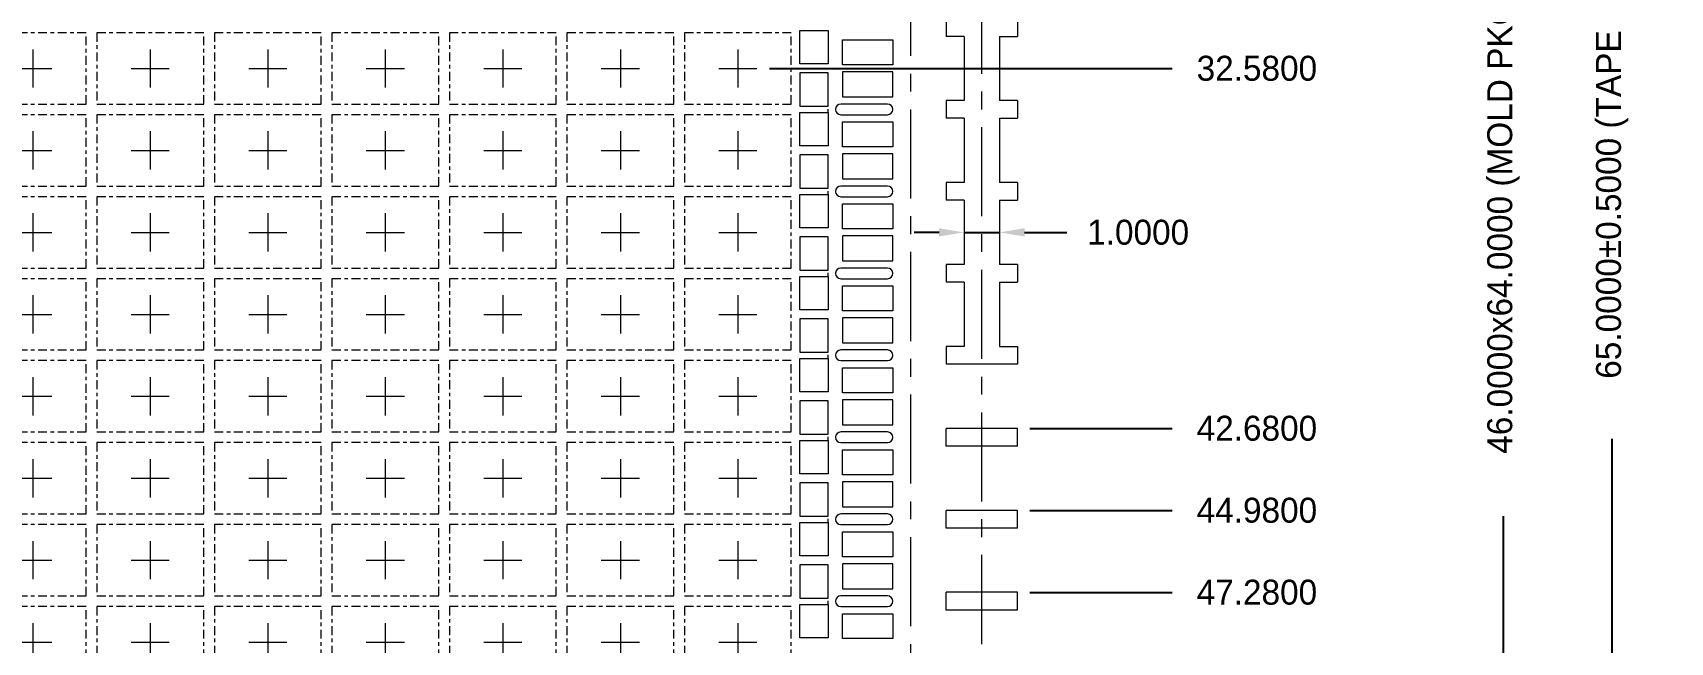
# Model space of a CAD drawing. Header units: inches. Extents: x 121 to 368, y 21 to 202.
# Drawn here: x 163.83 to 209.81, y 53.82 to 70.92 of the extents above; entities that cross this region are included whole.
import ezdxf

# ---------------------------------------------------------------- set-up
doc = ezdxf.new("R2010")
doc.units = ezdxf.units.IN
doc.header["$MEASUREMENT"] = 0
doc.linetypes.add('CENTER', pattern=[2, 1.25, -0.25, 0.25, -0.25])
doc.linetypes.add('HIDDEN', pattern=[0.375, 0.25, -0.125])
for name, color, linetype, lineweight in [('Center', 1, 'Continuous', 5), ('Dim', 7, 'Continuous', 5), ('Half Etch BT', 4, 'Continuous', 5), ('LF', 7, 'Continuous', 13), ('Mold', 5, 'Continuous', 15), ('PKG', 6, 'Continuous', 18)]:
    doc.layers.add(name, color=color, linetype=linetype, lineweight=lineweight)
doc.styles.get("Standard").update_dxf_attribs({"font": 'swromns.ttf'})
doc.dimstyles.get("Standard").update_dxf_attribs({"dimtxt": 0.7, "dimasz": 0.7, "dimexe": 0.35, "dimexo": 0.35, "dimgap": 0.35, "dimtad": 0, "dimdec": 4, "dimzin": 0, "dimdsep": 46, "dimtxsty": 'Standard', "dimcen": 0, "dimadec": 0, "dimazin": 0, "dimtfac": 1, "dimtdec": 4, "dimtmove": 0, "dimatfit": 1, "dimfxl": 0, "dimtolj": 1, "dimtzin": 0, "dimarcsym": 0})

# ---------------------------------------------------------------- blocks, each defined once
blk = doc.blocks.new('*D1')
at = {"layer": 'Defpoints', "color": 0}
for p in [(188.477, 100.765), (188.477, 36.765), (205.126, 36.765)]:
    blk.add_point(p, dxfattribs=at)
at = {"layer": 'Dim', "color": 0, "lineweight": -2}
for p, q in [((188.827, 100.765), (205.476, 100.765)), ((205.126, 100.065), (205.126, 74.175)), ((205.126, 37.465), (205.126, 57.35)), ((188.827, 36.765), (205.476, 36.765))]:
    blk.add_line(p, q, dxfattribs=at)
at = {"layer": 'Dim', "color": 0}
for points in [[(205.009, 100.065), (205.243, 100.065), (205.126, 100.765)], [(205.009, 37.465), (205.243, 37.465), (205.126, 36.765)]]:
    blk.add_solid(points, dxfattribs=at)
at = {"layer": 'Dim', "color": 0, "insert": (205.126, 65.763), "char_height": 0.7, "attachment_point": 5, "rotation": 90}
blk.add_mtext('\\A1;46.0000x64.0000 (MOLD PKG.)', dxfattribs=at)
blk = doc.blocks.new('*D2')
at = {"layer": 'Defpoints', "color": 0}
for p in [(203.713, 101.265), (190.477, 36.265), (208.18, 36.265)]:
    blk.add_point(p, dxfattribs=at)
at = {"layer": 'Dim', "color": 0, "lineweight": -2}
for p, q in [((204.063, 101.265), (208.53, 101.265)), ((208.18, 100.565), (208.18, 76.31)), ((208.18, 36.965), (208.18, 59.52)), ((190.827, 36.265), (208.53, 36.265))]:
    blk.add_line(p, q, dxfattribs=at)
at = {"layer": 'Dim', "color": 0}
for points in [[(208.064, 100.565), (208.297, 100.565), (208.18, 101.265)], [(208.064, 36.965), (208.297, 36.965), (208.18, 36.265)]]:
    blk.add_solid(points, dxfattribs=at)
at = {"layer": 'Dim', "color": 0, "insert": (208.18, 67.915), "char_height": 0.7, "attachment_point": 5, "rotation": 90}
blk.add_mtext('\\A1;65.0000±0.5000 (TAPE WIDTH)', dxfattribs=at)
blk = doc.blocks.new('*D11')
at = {"layer": 'Defpoints', "color": 0}
for p in [(189.977, 65.315), (190.977, 65.315), (190.977, 65.315)]:
    blk.add_point(p, dxfattribs=at)
at = {"layer": 'Dim', "color": 0, "lineweight": -2}
for p, q in [((189.277, 65.315), (188.577, 65.315)), ((189.977, 65.315), (190.977, 65.315)), ((191.677, 65.315), (192.864, 65.315))]:
    blk.add_line(p, q, dxfattribs=at)
at = {"layer": 'Dim', "color": 0}
for points in [[(189.277, 65.432), (189.277, 65.199), (189.977, 65.315)], [(191.677, 65.432), (191.677, 65.199), (190.977, 65.315)]]:
    blk.add_solid(points, dxfattribs=at)
at = {"layer": 'Dim', "color": 0, "insert": (194.868, 65.315), "char_height": 0.7, "attachment_point": 5}
blk.add_mtext('\\A1;1.0000', dxfattribs=at)
blk = doc.blocks.new('*D32')
at = {"layer": 'Defpoints', "color": 0}
for p in [(165.477, 102.495), (136.259, 33.765), (141.077, 33.765)]:
    blk.add_point(p, dxfattribs=at)
at = {"layer": 'Dim', "color": 0, "lineweight": -2}
blk.add_line((140.727, 33.765), (136.259, 33.765), dxfattribs=at)
at = {"layer": 'Dim', "color": 0, "insert": (133.899, 33.765), "char_height": 0.7, "attachment_point": 5}
blk.add_mtext('\\A1;68.7300', dxfattribs=at)
blk = doc.blocks.new('*D33')
at = {"layer": 'Defpoints', "color": 0}
for p in [(165.477, 102.495), (180.477, 34.584), (180.477, 29.694)]:
    blk.add_point(p, dxfattribs=at)
at = {"layer": 'Dim', "color": 0, "lineweight": -2}
blk.add_line((180.477, 34.234), (180.477, 29.694), dxfattribs=at)
at = {"layer": 'Dim', "color": 0, "insert": (180.477, 27.366), "char_height": 0.7, "attachment_point": 5, "rotation": 90}
blk.add_mtext('\\A1;15.0000', dxfattribs=at)
blk = doc.blocks.new('*D34')
at = {"layer": 'Defpoints', "color": 0}
for p in [(165.477, 102.495), (152.277, 34.584), (152.277, 29.694)]:
    blk.add_point(p, dxfattribs=at)
at = {"layer": 'Dim', "color": 0, "lineweight": -2}
blk.add_line((152.277, 34.234), (152.277, 29.694), dxfattribs=at)
at = {"layer": 'Dim', "color": 0, "insert": (152.277, 27.366), "char_height": 0.7, "attachment_point": 5, "rotation": 90}
blk.add_mtext('\\A1;13.2000', dxfattribs=at)
blk = doc.blocks.new('*D35')
at = {"layer": 'Defpoints', "color": 0}
for p in [(165.477, 102.495), (153.277, 34.584), (153.277, 29.694)]:
    blk.add_point(p, dxfattribs=at)
at = {"layer": 'Dim', "color": 0, "lineweight": -2}
blk.add_line((153.277, 34.234), (153.277, 29.694), dxfattribs=at)
at = {"layer": 'Dim', "color": 0, "insert": (153.277, 27.366), "char_height": 0.7, "attachment_point": 5, "rotation": 90}
blk.add_mtext('\\A1;12.2000', dxfattribs=at)
blk = doc.blocks.new('*D37')
at = {"layer": 'Defpoints', "color": 0}
for p in [(165.477, 102.495), (180.928, 35.035), (195.825, 35.035)]:
    blk.add_point(p, dxfattribs=at)
at = {"layer": 'Dim', "color": 0, "lineweight": -2}
blk.add_line((181.278, 35.035), (195.825, 35.035), dxfattribs=at)
at = {"layer": 'Dim', "color": 0, "insert": (198.185, 35.035), "char_height": 0.7, "attachment_point": 5}
blk.add_mtext('\\A1;67.4600', dxfattribs=at)
blk = doc.blocks.new('*D45')
at = {"layer": 'Defpoints', "color": 0}
for p in [(165.477, 102.495), (136.259, 68.765), (142.477, 68.765)]:
    blk.add_point(p, dxfattribs=at)
at = {"layer": 'Dim', "color": 0, "lineweight": -2}
blk.add_line((142.127, 68.765), (136.259, 68.765), dxfattribs=at)
at = {"layer": 'Dim', "color": 0, "insert": (133.883, 68.765), "char_height": 0.7, "attachment_point": 5}
blk.add_mtext('\\A1;33.7300', dxfattribs=at)
blk = doc.blocks.new('*U73')
at = {"layer": 'PKG', "linetype": 'CENTER', "ltscale": 0.2}
blk.add_lwpolyline([(-1.5, -1), (1.5, -1), (1.5, 1), (-1.5, 1)], close=True, dxfattribs=at)
blk = doc.blocks.new('*U74')
at = {"layer": 'PKG', "color": 0, "linetype": 'ByBlock', "lineweight": -2}
for p in [(16.5, 29.9), (19.8, 29.9), (23.1, 29.9), (26.4, 29.9), (29.7, 29.9), (33, 29.9), (36.3, 29.9), (16.5, 27.6), (19.8, 27.6), (23.1, 27.6), (26.4, 27.6), (29.7, 27.6), (33, 27.6), (36.3, 27.6), (16.5, 25.3), (19.8, 25.3), (23.1, 25.3), (26.4, 25.3), (29.7, 25.3), (33, 25.3), (36.3, 25.3), (16.5, 23), (19.8, 23), (23.1, 23), (26.4, 23), (29.7, 23), (33, 23), (36.3, 23), (16.5, 20.7), (19.8, 20.7), (23.1, 20.7), (26.4, 20.7), (29.7, 20.7), (33, 20.7), (36.3, 20.7), (16.5, 18.4), (19.8, 18.4), (23.1, 18.4), (26.4, 18.4), (29.7, 18.4), (33, 18.4), (36.3, 18.4), (16.5, 16.1), (19.8, 16.1), (23.1, 16.1), (26.4, 16.1), (29.7, 16.1), (33, 16.1), (36.3, 16.1), (16.5, 13.8), (19.8, 13.8), (23.1, 13.8), (26.4, 13.8), (29.7, 13.8), (33, 13.8), (36.3, 13.8)]:
    blk.add_blockref('*U73', p, dxfattribs=at)
blk = doc.blocks.new('*U75')
at = {"layer": 'Center'}
for p, q in [((0, 0.535), (0, -0.535)), ((-0.535, 0), (0.535, 0))]:
    blk.add_line(p, q, dxfattribs=at)
blk = doc.blocks.new('*U76')
at = {"layer": 'Center', "color": 0, "linetype": 'ByBlock', "lineweight": -2}
for p in [(16.5, 29.9), (19.8, 29.9), (23.1, 29.9), (26.4, 29.9), (29.7, 29.9), (33, 29.9), (36.3, 29.9), (16.5, 27.6), (19.8, 27.6), (23.1, 27.6), (26.4, 27.6), (29.7, 27.6), (33, 27.6), (36.3, 27.6), (16.5, 25.3), (19.8, 25.3), (23.1, 25.3), (26.4, 25.3), (29.7, 25.3), (33, 25.3), (36.3, 25.3), (16.5, 23), (19.8, 23), (23.1, 23), (26.4, 23), (29.7, 23), (33, 23), (36.3, 23), (16.5, 20.7), (19.8, 20.7), (23.1, 20.7), (26.4, 20.7), (29.7, 20.7), (33, 20.7), (36.3, 20.7), (16.5, 18.4), (19.8, 18.4), (23.1, 18.4), (26.4, 18.4), (29.7, 18.4), (33, 18.4), (36.3, 18.4), (16.5, 16.1), (19.8, 16.1), (23.1, 16.1), (26.4, 16.1), (29.7, 16.1), (33, 16.1), (36.3, 16.1), (16.5, 13.8), (19.8, 13.8), (23.1, 13.8), (26.4, 13.8), (29.7, 13.8), (33, 13.8), (36.3, 13.8)]:
    blk.add_blockref('*U75', p, dxfattribs=at)
blk = doc.blocks.new('*D81')
at = {"layer": 'Defpoints', "color": 0}
for p in [(165.477, 102.495), (136.259, 38.615), (140.077, 38.615)]:
    blk.add_point(p, dxfattribs=at)
at = {"layer": 'Dim', "color": 0, "lineweight": -2}
blk.add_line((139.727, 38.615), (136.259, 38.615), dxfattribs=at)
at = {"layer": 'Dim', "color": 0, "insert": (133.899, 38.615), "char_height": 0.7, "attachment_point": 5}
blk.add_mtext('\\A1;63.8800', dxfattribs=at)
blk = doc.blocks.new('*D82')
at = {"layer": 'Defpoints', "color": 0}
for p in [(165.477, 102.495), (136.259, 52.915), (140.077, 52.915)]:
    blk.add_point(p, dxfattribs=at)
at = {"layer": 'Dim', "color": 0, "lineweight": -2}
blk.add_line((139.727, 52.915), (136.259, 52.915), dxfattribs=at)
at = {"layer": 'Dim', "color": 0, "insert": (133.882, 52.915), "char_height": 0.7, "attachment_point": 5}
blk.add_mtext('\\A1;49.5800', dxfattribs=at)
blk = doc.blocks.new('*D83')
at = {"layer": 'Defpoints', "color": 0}
for p in [(165.477, 102.495), (136.259, 61.615), (140.077, 61.615)]:
    blk.add_point(p, dxfattribs=at)
at = {"layer": 'Dim', "color": 0, "lineweight": -2}
blk.add_line((139.727, 61.615), (136.259, 61.615), dxfattribs=at)
at = {"layer": 'Dim', "color": 0, "insert": (133.882, 61.615), "char_height": 0.7, "attachment_point": 5}
blk.add_mtext('\\A1;40.8800', dxfattribs=at)
blk = doc.blocks.new('*D102')
at = {"layer": 'Defpoints', "color": 0}
for p in [(165.477, 102.495), (184.162, 69.915), (195.825, 69.915)]:
    blk.add_point(p, dxfattribs=at)
at = {"layer": 'Dim', "color": 0, "lineweight": -2}
blk.add_line((184.512, 69.915), (195.825, 69.915), dxfattribs=at)
at = {"layer": 'Dim', "color": 0, "insert": (198.201, 69.915), "char_height": 0.7, "attachment_point": 5}
blk.add_mtext('\\A1;32.5800', dxfattribs=at)
blk = doc.blocks.new('*D106')
at = {"layer": 'Defpoints', "color": 0}
for p in [(165.477, 102.495), (191.477, 59.815), (195.825, 59.815)]:
    blk.add_point(p, dxfattribs=at)
at = {"layer": 'Dim', "color": 0, "lineweight": -2}
blk.add_line((191.827, 59.815), (195.825, 59.815), dxfattribs=at)
at = {"layer": 'Dim', "color": 0, "insert": (198.202, 59.815), "char_height": 0.7, "attachment_point": 5}
blk.add_mtext('\\A1;42.6800', dxfattribs=at)
blk = doc.blocks.new('*D107')
at = {"layer": 'Defpoints', "color": 0}
for p in [(165.477, 102.495), (191.477, 57.515), (195.825, 57.515)]:
    blk.add_point(p, dxfattribs=at)
at = {"layer": 'Dim', "color": 0, "lineweight": -2}
blk.add_line((191.827, 57.515), (195.825, 57.515), dxfattribs=at)
at = {"layer": 'Dim', "color": 0, "insert": (198.202, 57.515), "char_height": 0.7, "attachment_point": 5}
blk.add_mtext('\\A1;44.9800', dxfattribs=at)
blk = doc.blocks.new('*D108')
at = {"layer": 'Defpoints', "color": 0}
for p in [(165.477, 102.495), (191.477, 55.215), (195.825, 55.215)]:
    blk.add_point(p, dxfattribs=at)
at = {"layer": 'Dim', "color": 0, "lineweight": -2}
blk.add_line((191.827, 55.215), (195.825, 55.215), dxfattribs=at)
at = {"layer": 'Dim', "color": 0, "insert": (198.202, 55.215), "char_height": 0.7, "attachment_point": 5}
blk.add_mtext('\\A1;47.2800', dxfattribs=at)

msp = doc.modelspace()

# ---------------------------------------------------------------- linework, layer by layer
at = {"layer": 'Center', "linetype": 'CENTER', "ltscale": 2}
msp.add_line((190.477276, 33.765399), (190.477276, 103.765399), dxfattribs=at)
at = {"layer": 'Half Etch BT', "linetype": 'HIDDEN', "ltscale": 0.25}
for p, q in [((186.167276, 68.675399), (186.167276, 68.855399)), ((186.167276, 66.375399), (186.167276, 66.555399)), ((186.167276, 64.075399), (186.167276, 64.255399)), ((186.167276, 61.775399), (186.167276, 61.955399)), ((186.167276, 59.475399), (186.167276, 59.655399)), ((186.167276, 57.175399), (186.167276, 57.355399)), ((186.167276, 54.875399), (186.167276, 55.055399))]:
    msp.add_line(p, q, dxfattribs=at)
at = {"layer": 'LF'}
for p, q in [((189.477276, 71.315399), (189.477276, 70.815399)), ((191.477276, 71.315399), (191.477276, 70.815399)), ((189.977276, 70.815399), (189.477276, 70.815399)), ((189.977276, 70.815399), (189.977276, 69.015399)), ((190.977276, 70.815399), (190.977276, 69.015399)), ((190.977276, 70.815399), (191.477276, 70.815399)), ((189.977276, 69.015399), (189.477276, 69.015399)), ((189.477276, 69.015399), (189.477276, 68.515399)), ((191.477276, 69.015399), (190.977276, 69.015399)), ((191.477276, 69.015399), (191.477276, 68.515399)), ((189.977276, 68.515399), (189.477276, 68.515399)), ((189.977276, 68.515399), (189.977276, 66.715399)), ((190.977276, 68.515399), (190.977276, 66.715399)), ((190.977276, 68.515399), (191.477276, 68.515399)), ((189.977276, 66.715399), (189.477276, 66.715399)), ((189.477276, 66.715399), (189.477276, 66.215399)), ((191.477276, 66.715399), (190.977276, 66.715399)), ((191.477276, 66.715399), (191.477276, 66.215399)), ((189.977276, 66.215399), (189.477276, 66.215399)), ((189.977276, 66.215399), (189.977276, 64.415399)), ((190.977276, 66.215399), (190.977276, 64.415399)), ((190.977276, 66.215399), (191.477276, 66.215399)), ((189.977276, 64.415399), (189.477276, 64.415399)), ((189.477276, 64.415399), (189.477276, 63.915399)), ((191.477276, 64.415399), (190.977276, 64.415399)), ((191.477276, 64.415399), (191.477276, 63.915399)), ((189.977276, 63.915399), (189.477276, 63.915399)), ((189.977276, 63.915399), (189.977276, 62.115399)), ((190.977276, 63.915399), (190.977276, 62.115399)), ((190.977276, 63.915399), (191.477276, 63.915399)), ((189.977276, 62.115399), (189.477276, 62.115399)), ((189.477276, 62.115399), (189.477276, 61.615399)), ((190.977276, 62.115399), (191.477276, 62.115399)), ((191.477276, 62.115399), (191.477276, 61.615399)), ((191.477276, 61.615399), (189.477276, 61.615399)), ((191.477276, 59.815399), (189.477276, 59.815399)), ((189.477276, 59.315399), (189.477276, 59.815399)), ((191.477276, 59.315399), (191.477276, 59.815399)), ((191.477276, 59.315399), (189.477276, 59.315399)), ((191.477276, 57.515399), (189.477276, 57.515399)), ((189.477276, 57.015399), (189.477276, 57.515399)), ((191.477276, 57.015399), (191.477276, 57.515399)), ((191.477276, 57.015399), (189.477276, 57.015399)), ((191.477276, 55.215399), (189.477276, 55.215399)), ((189.477276, 54.715399), (189.477276, 55.215399)), ((191.477276, 54.715399), (191.477276, 55.215399)), ((191.477276, 54.715399), (189.477276, 54.715399))]:
    msp.add_line(p, q, dxfattribs=at)
for points in [[(185.367276, 70.975399), (186.167276, 70.975399), (186.167276, 70.040399), (185.367276, 70.040399)], [(186.567276, 70.715399), (187.977276, 70.715399), (187.977276, 70.015399), (186.567276, 70.015399)], [(185.367276, 68.855399), (186.167276, 68.855399), (186.167276, 69.790399), (185.367276, 69.790399)], [(186.567276, 69.115399), (187.977276, 69.115399), (187.977276, 69.815399), (186.567276, 69.815399)], [(185.367276, 68.675399), (186.167276, 68.675399), (186.167276, 67.740399), (185.367276, 67.740399)], [(186.567276, 68.415399), (187.977276, 68.415399), (187.977276, 67.715399), (186.567276, 67.715399)], [(185.367276, 66.555399), (186.167276, 66.555399), (186.167276, 67.490399), (185.367276, 67.490399)], [(186.567276, 66.815399), (187.977276, 66.815399), (187.977276, 67.515399), (186.567276, 67.515399)], [(185.367276, 66.375399), (186.167276, 66.375399), (186.167276, 65.440399), (185.367276, 65.440399)], [(186.567276, 66.115399), (187.977276, 66.115399), (187.977276, 65.415399), (186.567276, 65.415399)], [(185.367276, 64.255399), (186.167276, 64.255399), (186.167276, 65.190399), (185.367276, 65.190399)], [(186.567276, 64.515399), (187.977276, 64.515399), (187.977276, 65.215399), (186.567276, 65.215399)], [(185.367276, 64.075399), (186.167276, 64.075399), (186.167276, 63.140399), (185.367276, 63.140399)], [(186.567276, 63.815399), (187.977276, 63.815399), (187.977276, 63.115399), (186.567276, 63.115399)], [(185.367276, 61.955399), (186.167276, 61.955399), (186.167276, 62.890399), (185.367276, 62.890399)], [(186.567276, 62.215399), (187.977276, 62.215399), (187.977276, 62.915399), (186.567276, 62.915399)], [(185.367276, 61.775399), (186.167276, 61.775399), (186.167276, 60.840399), (185.367276, 60.840399)], [(186.567276, 61.515399), (187.977276, 61.515399), (187.977276, 60.815399), (186.567276, 60.815399)], [(185.367276, 59.655399), (186.167276, 59.655399), (186.167276, 60.590399), (185.367276, 60.590399)], [(186.567276, 59.915399), (187.977276, 59.915399), (187.977276, 60.615399), (186.567276, 60.615399)], [(185.367276, 59.475399), (186.167276, 59.475399), (186.167276, 58.540399), (185.367276, 58.540399)], [(186.567276, 59.215399), (187.977276, 59.215399), (187.977276, 58.515399), (186.567276, 58.515399)], [(185.367276, 57.355399), (186.167276, 57.355399), (186.167276, 58.290399), (185.367276, 58.290399)], [(186.567276, 57.615399), (187.977276, 57.615399), (187.977276, 58.315399), (186.567276, 58.315399)], [(185.367276, 57.175399), (186.167276, 57.175399), (186.167276, 56.240399), (185.367276, 56.240399)], [(186.567276, 56.915399), (187.977276, 56.915399), (187.977276, 56.215399), (186.567276, 56.215399)], [(185.367276, 55.055399), (186.167276, 55.055399), (186.167276, 55.990399), (185.367276, 55.990399)], [(186.567276, 55.315399), (187.977276, 55.315399), (187.977276, 56.015399), (186.567276, 56.015399)], [(185.367276, 54.875399), (186.167276, 54.875399), (186.167276, 53.940399), (185.367276, 53.940399)], [(186.567276, 54.615399), (187.977276, 54.615399), (187.977276, 53.915399), (186.567276, 53.915399)]]:
    msp.add_lwpolyline(points, close=True, dxfattribs=at)
for points in [[(186.517276, 68.615399), (187.827276, 68.615399, 1), (187.827276, 68.915399), (186.517276, 68.915399, 1)], [(186.517276, 66.315399), (187.827276, 66.315399, 1), (187.827276, 66.615399), (186.517276, 66.615399, 1)], [(186.517276, 64.015399), (187.827276, 64.015399, 1), (187.827276, 64.315399), (186.517276, 64.315399, 1)], [(186.517276, 61.715399), (187.827276, 61.715399, 1), (187.827276, 62.015399), (186.517276, 62.015399, 1)], [(186.517276, 59.415399), (187.827276, 59.415399, 1), (187.827276, 59.715399), (186.517276, 59.715399, 1)], [(186.517276, 57.115399), (187.827276, 57.115399, 1), (187.827276, 57.415399), (186.517276, 57.415399, 1)], [(186.517276, 54.815399), (187.827276, 54.815399, 1), (187.827276, 55.115399), (186.517276, 55.115399, 1)]]:
    msp.add_lwpolyline(points, format="xyb", close=True, dxfattribs=at)
at = {"layer": 'Mold', "linetype": 'CENTER', "ltscale": 2}
msp.add_lwpolyline([(188.477276, 36.765399), (142.477276, 36.765399), (142.477276, 100.765399), (188.477276, 100.765399)], close=True, dxfattribs=at)

# ---------------------------------------------------------------- block references
at = {"layer": 'Center'}
msp.add_blockref('*U76', (147.327276, 40.015399), dxfattribs=at)
at = {"layer": 'PKG'}
msp.add_blockref('*U74', (147.327276, 40.015399), dxfattribs=at)

# ---------------------------------------------------------------- dimensions: what is measured, and where the dimension line sits
at = {"layer": 'Dim'}
for feature_location, offset, picture, middle in [((140.077276, 52.915399), (-3.818513, 0), '*D82', (133.882087, 52.915399)), ((140.077276, 61.615399), (-3.818513, 0), '*D83', (133.882087, 61.615399)), ((142.477276, 68.765399), (-6.218513, 0), '*D45', (133.882576, 68.765399)), ((140.077276, 38.615399), (-3.818513, 0), '*D81', (133.898707, 38.615399)), ((184.161925, 69.915399), (11.66317, 0), '*D102', (198.201283, 69.915399)), ((191.477276, 59.815399), (4.34782, 0), '*D106', (198.201771, 59.815399)), ((191.477276, 57.515399), (4.34782, 0), '*D107', (198.201771, 57.515399)), ((191.477276, 55.215399), (4.34782, 0), '*D108', (198.201771, 55.215399))]:
    dim = msp.add_ordinate_dim(feature_location=feature_location, offset=offset, dtype=0, origin=(165.477276, 102.495399), dimstyle='Standard', dxfattribs=at)
    dim.commit()
    dim.dimension.update_dxf_attribs({"geometry": picture, "text_midpoint": middle})
for feature_location, offset, dtype, picture, middle in [((141.077276, 33.765399), (-4.818513, 0), 0, '*D32', (133.898707, 33.765399)), ((152.277276, 34.584245), (0, -4.890218), 1, '*D34', (152.277276, 27.366234)), ((153.277276, 34.584245), (0, -4.890218), 1, '*D35', (153.277276, 27.366234)), ((180.477276, 34.584245), (0, -4.890218), 1, '*D33', (180.477276, 27.366234)), ((180.928429, 35.035399), (14.896666, 0), 0, '*D37', (198.185151, 35.035399))]:
    dim = msp.add_ordinate_dim(feature_location=feature_location, offset=offset, dtype=dtype, origin=(165.477276, 102.495399), dimstyle='Standard', override={"dimfxl": 0.015}, dxfattribs=at)
    dim.commit()
    dim.dimension.update_dxf_attribs({"geometry": picture, "text_midpoint": middle})
dim = msp.add_linear_dim(base=(208.180397, 36.265399), p1=(203.713274, 101.265399), p2=(190.477276, 36.265399), angle=90, text='<> (TAPE WIDTH)', dimstyle='Standard', override={"dimgap": 0.4, "dimtol": 1, "dimlim": 0, "dimtp": 0.5, "dimtm": 0.5}, dxfattribs=at)
dim.commit()
dim.dimension.update_dxf_attribs({"geometry": '*D2', "text_midpoint": (208.180397, 67.914951), "dimtype": 160})
dim = msp.add_linear_dim(base=(205.125865, 36.765399), p1=(188.477276, 100.765399), p2=(188.477276, 36.765399), angle=90, text='46.0000x<> (MOLD PKG.)', dimstyle='Standard', dxfattribs=at)
dim.commit()
dim.dimension.update_dxf_attribs({"geometry": '*D1', "text_midpoint": (205.125865, 65.762513), "dimtype": 160})
dim = msp.add_linear_dim(base=(190.977276, 65.315399), p1=(189.977276, 65.315399), p2=(190.977276, 65.315399), dimstyle='Standard', dxfattribs=at)
dim.commit()
dim.dimension.update_dxf_attribs({"geometry": '*D11', "text_midpoint": (194.867778, 65.315399), "dimtype": 160})

doc.saveas('drawing.dxf')
